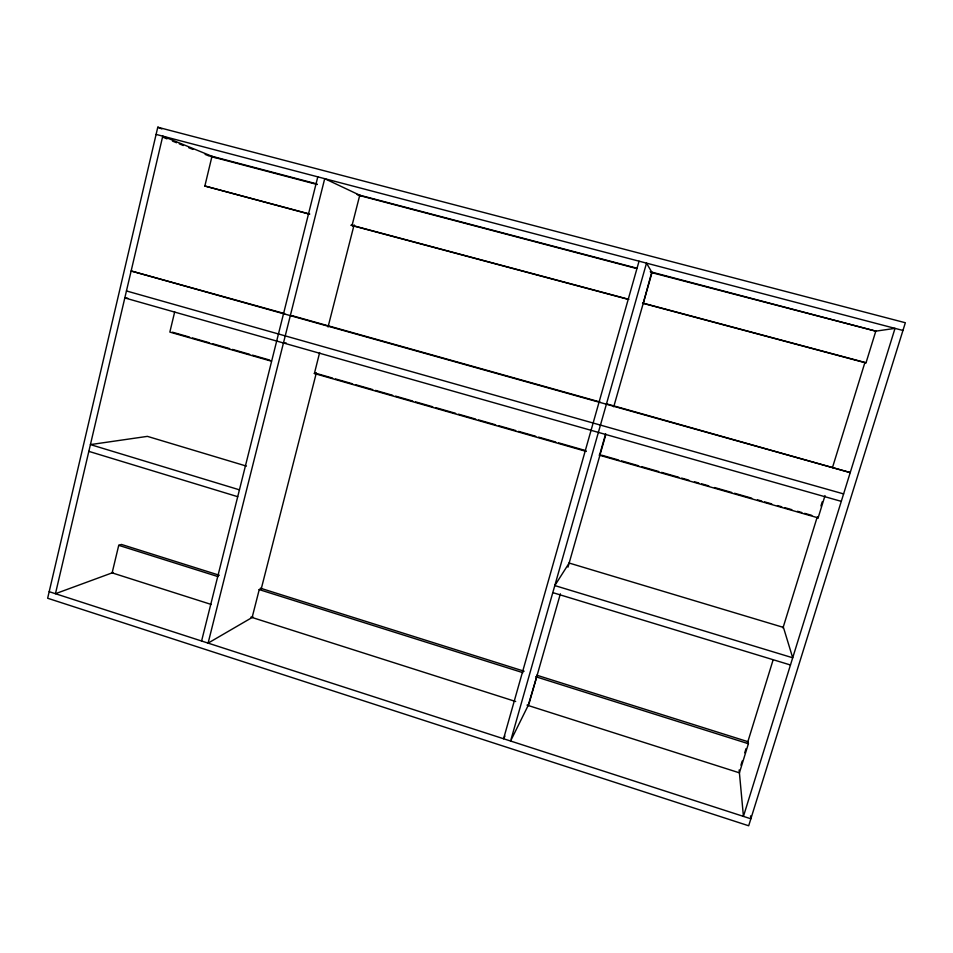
<?xml version="1.0" encoding="UTF-8"?>
<svg xmlns="http://www.w3.org/2000/svg" width="953" height="953" viewBox="0 0 953 953"><rect width="100%" height="100%" fill="white"/><g stroke="black" fill="none" stroke-linecap="round" stroke-linejoin="round"><path stroke-width="1.43" d="M157.781 127.225L47.65 598.246L748.689 825.774L905.35 322.745L157.781 127.225L161.855 128.941M219.309 575.243L121.472 544.449L118.732 545.33L112.132 572.872L211.256 604.464M174.697 311.857L169.848 332.085L271.462 361.199M309.26 214.115L204.859 186.014L211.983 156.304L316.873 183.929M201.583 641.012L317.79 176.853M252.128 617.496L259.24 589.597L261.348 588.489M586.298 451.436L314.395 373.505L319.648 352.562M359.757 195.222L352.074 225.361L353.801 226.016M261.241 588.906L316.301 373.04M328.046 326.986L354.111 224.813M639.046 261.182L503.565 738.754L504.935 736.109M528.165 705.494L537.123 675.32M605.667 433.758L599.544 455.224L600.056 454.724M651.757 272.129L643.227 303.388M560.376 593.826L529.01 703.767L510.582 741.029L646.515 263.147L652.019 272.57L613.732 406.776M567.976 567.154L605.584 435.342M747.462 742.983L772.883 660.643M782.961 628.003L817.138 517.276M832.469 467.601L864.895 362.557M740.922 765.211L742.196 761.066M744.746 752.799L746.02 748.653M820.95 505.948L822.236 501.79M536.896 675.248L748.153 741.756L748.391 743.721L739.409 772.835L527.009 705.125M599.175 455.129L818.139 517.872L825.024 495.584M642.525 303.197L865.169 362.712L866.039 362.748L875.807 331.144L650.22 271.724M252.986 616.996L208.099 643.12L324.711 178.664L361.449 196.02M113.169 572.491L55.453 593.707L162.749 136.16L215.259 157.638M875.807 331.144L651.244 272.498M875.998 331.12L895.022 328.368L743.435 816.399L739.147 769.953M314.323 373.481L316.205 373.397M283.458 342.973L286.317 343.068M290.331 315.61L292.547 315.836M127.762 298.229L124.819 297.932L841.285 501.361M156.101 134.409L902.944 330.453M357.101 194.519L637.283 268.317M210.422 156.363L317.206 184.501M358.268 195.186L636.008 268.353M204.859 186.014L309.785 214.068M351.466 225.206L628.885 299.349M643.251 303.197L866.039 362.748M350.918 225.242L628.158 299.361M284.649 313.62L131.133 270.986L850.231 472.581L607.144 404.012M291.821 315.622L599.973 401.999M126.451 290.951L843.608 493.916M172.398 332.192L189.564 337.112M192.423 337.934L209.589 342.854M212.459 343.676L229.613 348.595M232.484 349.406L249.65 354.325M252.509 355.147L269.675 360.067M315.443 373.183L332.609 378.103M335.468 378.913L352.634 383.833M355.493 384.655L372.659 389.574M375.53 390.396L392.684 395.316M395.555 396.126L412.72 401.046M415.579 401.868L432.745 406.788M435.604 407.61L455.629 413.34M458.488 414.162L475.654 419.082M478.513 419.904L495.679 424.824M498.538 425.646L515.704 430.553M518.563 431.375L535.729 436.295M538.6 437.117L555.766 442.037M558.625 442.859L585.797 450.638M601.534 455.153L618.7 460.073M621.559 460.883L638.724 465.803M641.583 466.625L658.749 471.544M661.608 472.366L678.774 477.286M681.633 478.096L688.793 480.145M694.511 481.789L698.799 483.016M701.67 483.838L708.818 485.887M714.536 487.531L731.701 492.451M734.56 493.261L751.726 498.181M757.456 499.825L761.745 501.052M764.604 501.874L771.751 503.923M777.481 505.566L781.77 506.793M784.629 507.615L791.788 509.664M797.506 511.296L801.795 512.523M804.654 513.345L811.813 515.394M246.446 466.112L147.405 436.367L90.428 444.598L239.429 489.83M88.832 451.365L237.714 496.692M552.788 592.623L790.466 664.991M260.419 588.192L524.138 671.222M118.732 545.33L218.011 576.613M259.133 589.573L522.911 672.675M535.669 676.701L748.391 743.721M250.901 617.103L515.68 701.515M49.187 591.682L750.857 818.794L750.547 815.875M162.915 137.184L167.001 138.852M172.445 141.068L176.531 142.736M179.259 143.843L183.345 145.511M188.789 147.727L192.875 149.395M205.133 154.386L209.219 156.054M817.531 517.038L818.139 517.872M569.155 563.044L554.801 585.571L792.705 657.784L783.449 627.419L569.155 563.044"/></g></svg>
